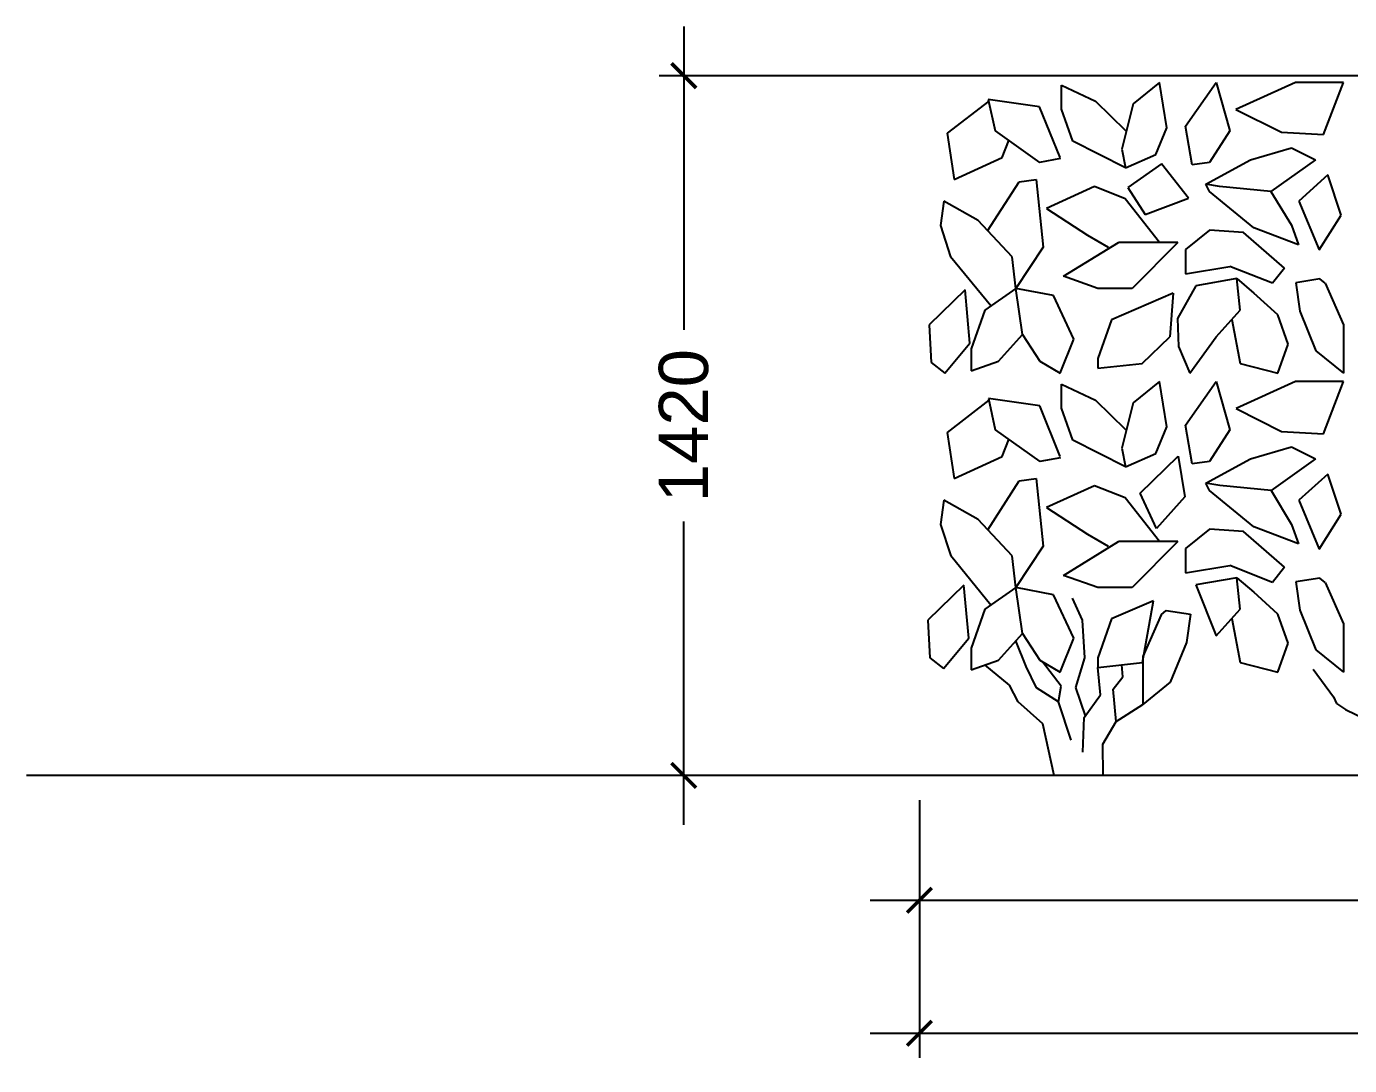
# Model space of a CAD drawing. Header units: millimetres. Extents: x 5639 to 14492, y 750 to 6820.
# Drawn here: x 12000.1 to 12268.4, y 5349 to 5559.7 of the extents above; entities that cross this region are included whole.
import ezdxf

# ---------------------------------------------------------------- set-up
doc = ezdxf.new("R2010")
doc.units = ezdxf.units.MM
doc.layers.get('DEFPOINTS').update_dxf_attribs({"color": 210})
for name, color, linetype in [('BASE_SIEPE', 33, 'Continuous'), ('G-ANNO-DIM', 251, 'Continuous'), ('SIEPE', 96, 'Continuous')]:
    doc.layers.add(name, color=color, linetype=linetype)
doc.styles.get("Standard").update_dxf_attribs({"font": 'arial.ttf'})
doc.dimstyles.new('1_1', dxfattribs={"dimtxt": 10, "dimasz": 5, "dimexe": 5, "dimexo": 5, "dimgap": 5, "dimtad": 0, "dimdec": 0, "dimtxsty": 'Standard', "dimblk": 'ARCHTICK', "dimcen": 2.5, "dimdle": 10, "dimadec": 0, "dimazin": 0, "dimtfac": 1, "dimtdec": 0, "dimtmove": 0, "dimatfit": 3, "dimldrblk": 'ARCHTICK', "dimfxl": 1, "dimarcsym": 0})

# ---------------------------------------------------------------- blocks, each defined once
blk = doc.blocks.new('_ArchTick')
at = {"color": 0, "linetype": 'ByBlock', "const_width": 0.15}
blk.add_lwpolyline([(-0.5, -0.5), (0.5, 0.5)], dxfattribs=at)
blk = doc.blocks.new('*D106')
at = {"layer": 'DEFPOINTS', "color": 0, "transparency": 16777216}
for p in [(12181.14, 5407.85), (12472.14, 5407.86), (12472.14, 5382.56)]:
    blk.add_point(p, dxfattribs=at)
at = {"layer": 'G-ANNO-DIM', "color": 0, "lineweight": -2, "transparency": 16777216}
for p, q in [((12181.14, 5402.85), (12181.14, 5377.55)), ((12472.14, 5402.86), (12472.14, 5377.56)), ((12171.14, 5382.55), (12311.48, 5382.56)), ((12482.14, 5382.56), (12341.81, 5382.56))]:
    blk.add_line(p, q, dxfattribs=at)
at = {"layer": 'G-ANNO-DIM', "color": 0, "lineweight": -2, "transparency": 16777216, "xscale": 5, "yscale": 5, "zscale": 5}
for p, rotation in [((12181.14, 5382.55), 180.0014990642538), ((12472.14, 5382.56), 0.001499064253767728)]:
    blk.add_blockref('_ArchTick', p, dxfattribs=dict(at, rotation=rotation))
at = {"layer": 'G-ANNO-DIM', "color": 0, "transparency": 16777216, "insert": (12326.64, 5382.56), "char_height": 10, "attachment_point": 5, "rotation": 0.0015}
blk.add_mtext('291', dxfattribs=at)
blk = doc.blocks.new('*D131')
at = {"layer": 'DEFPOINTS', "color": 0, "transparency": 16777216}
for p in [(12181.15, 5407.86), (13077.15, 5397.86), (12181.15, 5355.59)]:
    blk.add_point(p, dxfattribs=at)
at = {"layer": 'G-ANNO-DIM', "color": 0, "lineweight": -2, "transparency": 16777216}
for p, q in [((12181.15, 5402.86), (12181.15, 5350.59)), ((13077.15, 5392.86), (13077.15, 5350.59)), ((12171.15, 5355.59), (12628.95, 5355.59)), ((13087.15, 5355.59), (12661.05, 5355.59))]:
    blk.add_line(p, q, dxfattribs=at)
at = {"layer": 'G-ANNO-DIM', "color": 0, "lineweight": -2, "transparency": 16777216, "xscale": 5, "yscale": 5, "zscale": 5, "rotation": 180}
blk.add_blockref('_ArchTick', (12181.15, 5355.59), dxfattribs=at)
at = {"layer": 'G-ANNO-DIM', "color": 0, "lineweight": -2, "transparency": 16777216, "xscale": 5, "yscale": 5, "zscale": 5}
blk.add_blockref('_ArchTick', (13077.15, 5355.59), dxfattribs=at)
at = {"layer": 'G-ANNO-DIM', "color": 0, "transparency": 16777216, "insert": (12645, 5355.59), "char_height": 10, "attachment_point": 5}
blk.add_mtext('896', dxfattribs=at)
blk = doc.blocks.new('*D68')
at = {"layer": 'DEFPOINTS', "color": 0, "transparency": 16777216}
for p in [(12133.36, 5549.75), (12472.14, 5549.75), (12472.14, 5407.86)]:
    blk.add_point(p, dxfattribs=at)
at = {"layer": 'G-ANNO-DIM', "color": 0, "lineweight": -2, "transparency": 16777216}
for p, q in [((12133.36, 5559.75), (12133.36, 5498.25)), ((12467.14, 5549.75), (12128.36, 5549.75)), ((12133.36, 5397.86), (12133.36, 5459.36)), ((12467.14, 5407.86), (12128.36, 5407.86))]:
    blk.add_line(p, q, dxfattribs=at)
at = {"layer": 'G-ANNO-DIM', "color": 0, "lineweight": -2, "transparency": 16777216, "xscale": 5, "yscale": 5, "zscale": 5}
for p, rotation in [((12133.36, 5549.75), 90), ((12133.36, 5407.86), 270)]:
    blk.add_blockref('_ArchTick', p, dxfattribs=dict(at, rotation=rotation))
at = {"layer": 'G-ANNO-DIM', "color": 0, "transparency": 16777216, "insert": (12133.36, 5478.8), "char_height": 10, "attachment_point": 5, "rotation": 90}
blk.add_mtext('1420', dxfattribs=at)

msp = doc.modelspace()

# ---------------------------------------------------------------- linework, layer by layer
msp.add_line((12472.14, 5407.86), (12000.06, 5407.85))
at = {"layer": 'BASE_SIEPE'}
for p, q in [((12214.2, 5439.37), (12212.19, 5443.84)), ((12214.66, 5431.72), (12214.2, 5439.37)), ((12202.79, 5429.98), (12200.71, 5435.16)), ((12199.42, 5426.15), (12194.42, 5430.26)), ((12209.91, 5425.97), (12206.12, 5430.89)), ((12212.83, 5425.7), (12214.66, 5431.72)), ((12222.41, 5427.89), (12222.15, 5430.3)), ((12204.89, 5425.61), (12202.79, 5429.98)), ((12217.85, 5424.24), (12217.32, 5429.78)), ((12220.4, 5425.33), (12222.41, 5427.89)), ((12260.96, 5429.4), (12265.08, 5423.82)), ((12201.15, 5422.78), (12199.42, 5426.15)), ((12209.36, 5422.78), (12204.89, 5425.61)), ((12209.36, 5422.78), (12209.91, 5425.97)), ((12214.84, 5419.98), (12212.83, 5425.7)), ((12221.04, 5418.77), (12220.4, 5425.33)), ((12206.17, 5418.31), (12201.15, 5422.78)), ((12211.92, 5415.03), (12209.36, 5422.78)), ((12214.57, 5419.59), (12217.85, 5424.24)), ((12221.04, 5418.77), (12226.43, 5422.23)), ((12265.08, 5423.82), (12265.7, 5422.48)), ((12265.7, 5422.48), (12267.56, 5421.24)), ((12214.29, 5412.57), (12214.57, 5419.59)), ((12267.56, 5421.24), (12271.58, 5419.28)), ((12208.45, 5407.86), (12206.17, 5418.31)), ((12218.31, 5414.21), (12221.04, 5418.77)), ((12218.4, 5407.86), (12218.31, 5414.21))]:
    msp.add_line(p, q, dxfattribs=at)
at = {"layer": 'SIEPE'}
for p, q in [((12229.8, 5548.4), (12224.46, 5544.07)), ((12231.33, 5539.21), (12229.8, 5548.4)), ((12235.07, 5539.56), (12241.32, 5548.41)), ((12241.32, 5548.41), (12244.09, 5538.58)), ((12257.4, 5548.41), (12245.32, 5542.89)), ((12267.1, 5548.41), (12257.4, 5548.41)), ((12263.05, 5537.82), (12267.1, 5548.41)), ((12209.95, 5542.99), (12209.95, 5547.86)), ((12209.95, 5547.86), (12216.82, 5544.61)), ((12195.18, 5544.57), (12186.77, 5538.08)), ((12205.51, 5543.48), (12195.1, 5544.96)), ((12195.1, 5544.96), (12196.49, 5538.57)), ((12209.68, 5533.17), (12205.51, 5543.48)), ((12212.24, 5536.51), (12209.95, 5542.99)), ((12216.82, 5544.61), (12222.93, 5538.67)), ((12224.46, 5544.07), (12222.17, 5534.89)), ((12245.32, 5542.89), (12254.54, 5538.28)), ((12186.77, 5538.08), (12188.16, 5528.74)), ((12196.49, 5538.57), (12205.51, 5532.18)), ((12229.04, 5533.81), (12231.33, 5539.21)), ((12236.46, 5531.7), (12235.07, 5539.56)), ((12244.09, 5538.58), (12239.93, 5532.19)), ((12254.54, 5538.28), (12263.05, 5537.82)), ((12197.88, 5533.16), (12199.27, 5536.6)), ((12222.93, 5531.1), (12212.24, 5536.51)), ((12222.17, 5534.89), (12222.93, 5531.1)), ((12248.26, 5532.69), (12256.58, 5535.14)), ((12256.58, 5535.14), (12261.44, 5532.69)), ((12188.16, 5528.74), (12197.88, 5533.16)), ((12209.77, 5532.94), (12205.51, 5532.18)), ((12222.93, 5531.1), (12229.04, 5533.81)), ((12239.93, 5532.19), (12236.46, 5531.7)), ((12239.24, 5527.77), (12248.26, 5532.69)), ((12261.44, 5532.69), (12252.42, 5526.3)), ((12230.23, 5531.89), (12223.39, 5527.11)), ((12235.67, 5524.95), (12230.23, 5531.89)), ((12263.92, 5529.64), (12258.08, 5524.33)), ((12266.67, 5521.5), (12263.92, 5529.64)), ((12194.97, 5518.32), (12201.35, 5528.25)), ((12201.35, 5528.25), (12204.82, 5528.74)), ((12204.82, 5528.74), (12206.21, 5514.99)), ((12216.62, 5527.27), (12206.9, 5522.85)), ((12222.86, 5524.81), (12216.62, 5527.27)), ((12223.39, 5527.11), (12226.93, 5521.61)), ((12242.01, 5527.28), (12239.24, 5527.77)), ((12239.93, 5526.3), (12239.24, 5527.77)), ((12252.42, 5526.3), (12242.01, 5527.28)), ((12186.08, 5524.32), (12185.39, 5519.41)), ((12193.02, 5520.39), (12186.08, 5524.32)), ((12229.8, 5515.97), (12222.86, 5524.81)), ((12226.93, 5521.61), (12235.67, 5524.95)), ((12248.95, 5518.93), (12239.93, 5526.3)), ((12252.42, 5526.3), (12256.59, 5519.42)), ((12258.08, 5524.33), (12262.21, 5514.43)), ((12206.9, 5522.85), (12215.23, 5517.44)), ((12262.21, 5514.43), (12266.67, 5521.5)), ((12185.39, 5519.41), (12187.47, 5513.02)), ((12199.96, 5513.02), (12193.02, 5520.39)), ((12257.97, 5515.49), (12248.95, 5518.93)), ((12256.59, 5519.42), (12257.97, 5515.49)), ((12215.23, 5517.44), (12219.39, 5514.99)), ((12239.93, 5518.44), (12235.07, 5514.51)), ((12246.87, 5517.95), (12239.93, 5518.44)), ((12255.18, 5510.73), (12246.87, 5517.95)), ((12206.21, 5514.99), (12200.66, 5506.63)), ((12210.37, 5509.09), (12221.47, 5515.97)), ((12233.56, 5515.97), (12221.47, 5515.97)), ((12233.56, 5515.97), (12224.25, 5506.64)), ((12235.07, 5514.51), (12235.07, 5509.59)), ((12195.61, 5503.06), (12187.47, 5513.02)), ((12200.66, 5506.63), (12199.96, 5513.02)), ((12235.07, 5509.59), (12244.09, 5511.07)), ((12252.74, 5507.66), (12244.09, 5511.07)), ((12255.18, 5510.73), (12252.74, 5507.66)), ((12217.31, 5506.63), (12210.37, 5509.09)), ((12245.48, 5508.61), (12237.16, 5507.14)), ((12246.18, 5502.22), (12245.48, 5508.61)), ((12245.48, 5508.61), (12248.95, 5505.66)), ((12262.33, 5508.55), (12257.44, 5507.78)), ((12263.39, 5507.67), (12262.33, 5508.55)), ((12190.41, 5506.33), (12183.09, 5499.21)), ((12191.39, 5495.55), (12190.41, 5506.33)), ((12200.66, 5506.63), (12194.41, 5502.21)), ((12202.05, 5497.3), (12200.66, 5506.63)), ((12208.29, 5505.16), (12200.66, 5506.63)), ((12224.25, 5506.64), (12217.31, 5506.63)), ((12232.58, 5505.65), (12220.09, 5500.25)), ((12232.58, 5505.65), (12231.89, 5496.81)), ((12237.16, 5507.14), (12233.44, 5500.52)), ((12253.81, 5501.24), (12248.95, 5505.66)), ((12257.44, 5507.78), (12258.26, 5502.03)), ((12263.39, 5507.67), (12267.1, 5499.23)), ((12212.46, 5496.32), (12208.29, 5505.16)), ((12194.41, 5502.21), (12191.64, 5494.35)), ((12220.09, 5500.25), (12217.31, 5492.39)), ((12233.44, 5500.52), (12233.69, 5494.85)), ((12241.32, 5496.82), (12246.18, 5502.22)), ((12244.5, 5500.35), (12246.18, 5491.41)), ((12255.89, 5495.35), (12253.81, 5501.24)), ((12258.26, 5502.03), (12261.52, 5493.97)), ((12183.09, 5499.21), (12183.5, 5491.6)), ((12197.19, 5491.89), (12202.05, 5497.3)), ((12202.05, 5497.3), (12205.52, 5491.89)), ((12267.1, 5499.23), (12267.1, 5489.45)), ((12186.26, 5489.44), (12191.39, 5495.55)), ((12209.68, 5489.44), (12212.46, 5496.32)), ((12226.33, 5491.4), (12231.89, 5496.81)), ((12233.69, 5494.85), (12235.96, 5489.45)), ((12235.96, 5489.45), (12241.32, 5496.82)), ((12253.81, 5489.45), (12255.89, 5495.35)), ((12191.64, 5494.35), (12191.64, 5489.93)), ((12191.64, 5489.93), (12197.19, 5491.89)), ((12205.52, 5491.89), (12209.68, 5489.44)), ((12217.31, 5492.39), (12217.31, 5490.42)), ((12261.52, 5493.97), (12267.1, 5489.45)), ((12183.5, 5491.6), (12186.26, 5489.44)), ((12217.31, 5490.42), (12226.33, 5491.4)), ((12246.18, 5491.41), (12253.81, 5489.45)), ((12209.96, 5482.35), (12209.96, 5487.21)), ((12209.96, 5487.21), (12216.83, 5483.97)), ((12229.81, 5487.75), (12224.46, 5483.43)), ((12231.33, 5478.56), (12229.81, 5487.75)), ((12235.08, 5478.92), (12241.32, 5487.76)), ((12241.32, 5487.76), (12244.1, 5477.93)), ((12257.41, 5487.76), (12245.33, 5482.24)), ((12267.1, 5487.76), (12257.41, 5487.76)), ((12263.06, 5477.17), (12267.1, 5487.76)), ((12195.19, 5483.93), (12186.78, 5477.43)), ((12205.52, 5482.84), (12195.11, 5484.31)), ((12195.11, 5484.31), (12196.5, 5477.92)), ((12216.83, 5483.97), (12222.94, 5478.02)), ((12209.68, 5472.52), (12205.52, 5482.84)), ((12212.25, 5475.86), (12209.96, 5482.35)), ((12224.46, 5483.43), (12222.17, 5474.24)), ((12245.33, 5482.24), (12254.55, 5477.63)), ((12229.04, 5473.16), (12231.33, 5478.56)), ((12236.47, 5471.05), (12235.08, 5478.92)), ((12186.78, 5477.43), (12188.17, 5468.1)), ((12196.5, 5477.92), (12205.52, 5471.54)), ((12197.88, 5472.52), (12199.27, 5475.96)), ((12222.94, 5470.46), (12212.25, 5475.86)), ((12244.1, 5477.93), (12239.94, 5471.55)), ((12254.55, 5477.63), (12263.06, 5477.17)), ((12222.17, 5474.24), (12222.94, 5470.46)), ((12222.94, 5470.46), (12229.04, 5473.16)), ((12248.26, 5472.04), (12256.59, 5474.5)), ((12256.59, 5474.5), (12261.45, 5472.04)), ((12188.17, 5468.1), (12197.88, 5472.52)), ((12209.77, 5472.29), (12205.52, 5471.54)), ((12225.92, 5465.12), (12233.6, 5472.6)), ((12233.6, 5472.6), (12234.93, 5464.34)), ((12239.94, 5471.55), (12236.47, 5471.05)), ((12239.24, 5467.12), (12248.26, 5472.04)), ((12261.45, 5472.04), (12252.43, 5465.65)), ((12201.35, 5467.61), (12204.82, 5468.1)), ((12204.82, 5468.1), (12206.21, 5454.34)), ((12263.93, 5468.99), (12258.09, 5463.68)), ((12266.68, 5460.85), (12263.93, 5468.99)), ((12194.98, 5457.67), (12201.35, 5467.61)), ((12216.62, 5466.62), (12206.91, 5462.2)), ((12222.87, 5464.17), (12216.62, 5466.62)), ((12229.21, 5457.95), (12225.92, 5465.12)), ((12242.02, 5466.63), (12239.24, 5467.12)), ((12239.94, 5465.65), (12239.24, 5467.12)), ((12248.96, 5458.28), (12239.94, 5465.65)), ((12252.43, 5465.65), (12242.02, 5466.63)), ((12252.43, 5465.65), (12256.59, 5458.77)), ((12186.09, 5463.67), (12185.39, 5458.76)), ((12193.03, 5459.74), (12186.09, 5463.67)), ((12229.81, 5455.33), (12222.87, 5464.17)), ((12234.93, 5464.34), (12229.21, 5457.95)), ((12258.09, 5463.68), (12262.21, 5453.78)), ((12199.97, 5452.37), (12193.03, 5459.74)), ((12206.91, 5462.2), (12215.24, 5456.8)), ((12262.21, 5453.78), (12266.68, 5460.85)), ((12185.39, 5458.76), (12187.48, 5452.37)), ((12239.94, 5457.79), (12235.08, 5453.86)), ((12246.88, 5457.3), (12239.94, 5457.79)), ((12255.19, 5450.08), (12246.88, 5457.3)), ((12257.98, 5454.84), (12248.96, 5458.28)), ((12256.59, 5458.77), (12257.98, 5454.84)), ((12206.21, 5454.34), (12200.66, 5445.99)), ((12210.38, 5448.44), (12221.48, 5455.32)), ((12215.24, 5456.8), (12219.4, 5454.34)), ((12233.56, 5455.33), (12221.48, 5455.32)), ((12233.56, 5455.33), (12224.26, 5445.99)), ((12195.62, 5442.42), (12187.48, 5452.37)), ((12200.66, 5445.99), (12199.97, 5452.37)), ((12235.08, 5453.86), (12235.08, 5448.94)), ((12235.08, 5448.94), (12244.1, 5450.42)), ((12252.75, 5447.01), (12244.1, 5450.42)), ((12255.19, 5450.08), (12252.75, 5447.01)), ((12190.15, 5446.47), (12182.83, 5439.35)), ((12191.14, 5435.69), (12190.15, 5446.47)), ((12217.32, 5445.99), (12210.38, 5448.44)), ((12245.49, 5447.96), (12237.16, 5446.49)), ((12237.16, 5446.49), (12241.33, 5436.17)), ((12246.18, 5441.57), (12245.49, 5447.96)), ((12245.49, 5447.96), (12248.96, 5445.01)), ((12262.34, 5447.9), (12257.45, 5447.13)), ((12257.45, 5447.13), (12258.27, 5441.38)), ((12263.4, 5447.02), (12262.34, 5447.9)), ((12263.4, 5447.02), (12267.11, 5438.58)), ((12200.66, 5445.99), (12194.42, 5441.56)), ((12202.05, 5436.65), (12200.66, 5445.99)), ((12208.3, 5444.51), (12200.66, 5445.99)), ((12212.46, 5435.67), (12208.3, 5444.51)), ((12224.26, 5445.99), (12217.32, 5445.99)), ((12253.82, 5440.59), (12248.96, 5445.01)), ((12194.42, 5441.56), (12191.64, 5433.7)), ((12228.62, 5443.29), (12220.09, 5439.6)), ((12226.34, 5430.76), (12228.62, 5443.29)), ((12230.13, 5440.45), (12231.19, 5441.33)), ((12231.19, 5441.33), (12236.08, 5440.57)), ((12241.33, 5436.17), (12246.18, 5441.57)), ((12258.27, 5441.38), (12261.53, 5433.32)), ((12182.83, 5439.35), (12183.25, 5431.74)), ((12220.09, 5439.6), (12217.32, 5431.74)), ((12230.13, 5440.45), (12226.42, 5432.01)), ((12236.08, 5440.57), (12235.26, 5434.81)), ((12244.5, 5439.7), (12246.19, 5430.76)), ((12255.9, 5434.7), (12253.82, 5440.59)), ((12267.11, 5438.58), (12267.11, 5428.8)), ((12186, 5429.58), (12191.14, 5435.69)), ((12197.19, 5431.25), (12202.05, 5436.65)), ((12202.05, 5436.65), (12205.52, 5431.25)), ((12209.69, 5428.79), (12212.46, 5435.67)), ((12191.64, 5433.7), (12191.64, 5429.28)), ((12235.26, 5434.81), (12232.01, 5426.76)), ((12253.82, 5428.8), (12255.9, 5434.7)), ((12261.53, 5433.32), (12267.11, 5428.8)), ((12183.25, 5431.74), (12186, 5429.58)), ((12191.64, 5429.28), (12197.19, 5431.25)), ((12205.52, 5431.25), (12209.69, 5428.79)), ((12217.32, 5431.74), (12217.32, 5429.78)), ((12217.32, 5429.78), (12226.34, 5430.76)), ((12226.42, 5432.01), (12226.43, 5422.23)), ((12246.19, 5430.76), (12253.82, 5428.8)), ((12232.01, 5426.76), (12226.43, 5422.23))]:
    msp.add_line(p, q, dxfattribs=at)

# ---------------------------------------------------------------- dimensions: what is measured, and where the dimension line sits
at = {"layer": 'G-ANNO-DIM'}
dim = msp.add_linear_dim(base=(12133.36, 5549.75), p1=(12472.14, 5407.86), p2=(12472.14, 5549.75), angle=90, text='1420', dimstyle='1_1', dxfattribs=at)
dim.commit()
dim.dimension.update_dxf_attribs({"geometry": '*D68', "text_midpoint": (12133.36, 5478.8), "dimtype": 160})
dim = msp.add_linear_dim(base=(12472.14, 5382.56), p1=(12181.14, 5407.85), p2=(12472.14, 5407.86), angle=0.0015, dimstyle='1_1', dxfattribs=at)
dim.commit()
dim.dimension.update_dxf_attribs({"geometry": '*D106', "text_midpoint": (12326.64, 5382.56), "dimtype": 161})
dim = msp.add_linear_dim(base=(12181.15, 5355.59), p1=(13077.15, 5397.86), p2=(12181.15, 5407.86), dimstyle='1_1', dxfattribs=at)
dim.commit()
dim.dimension.update_dxf_attribs({"geometry": '*D131', "text_midpoint": (12645, 5355.59), "dimtype": 160})

doc.saveas('drawing.dxf')
